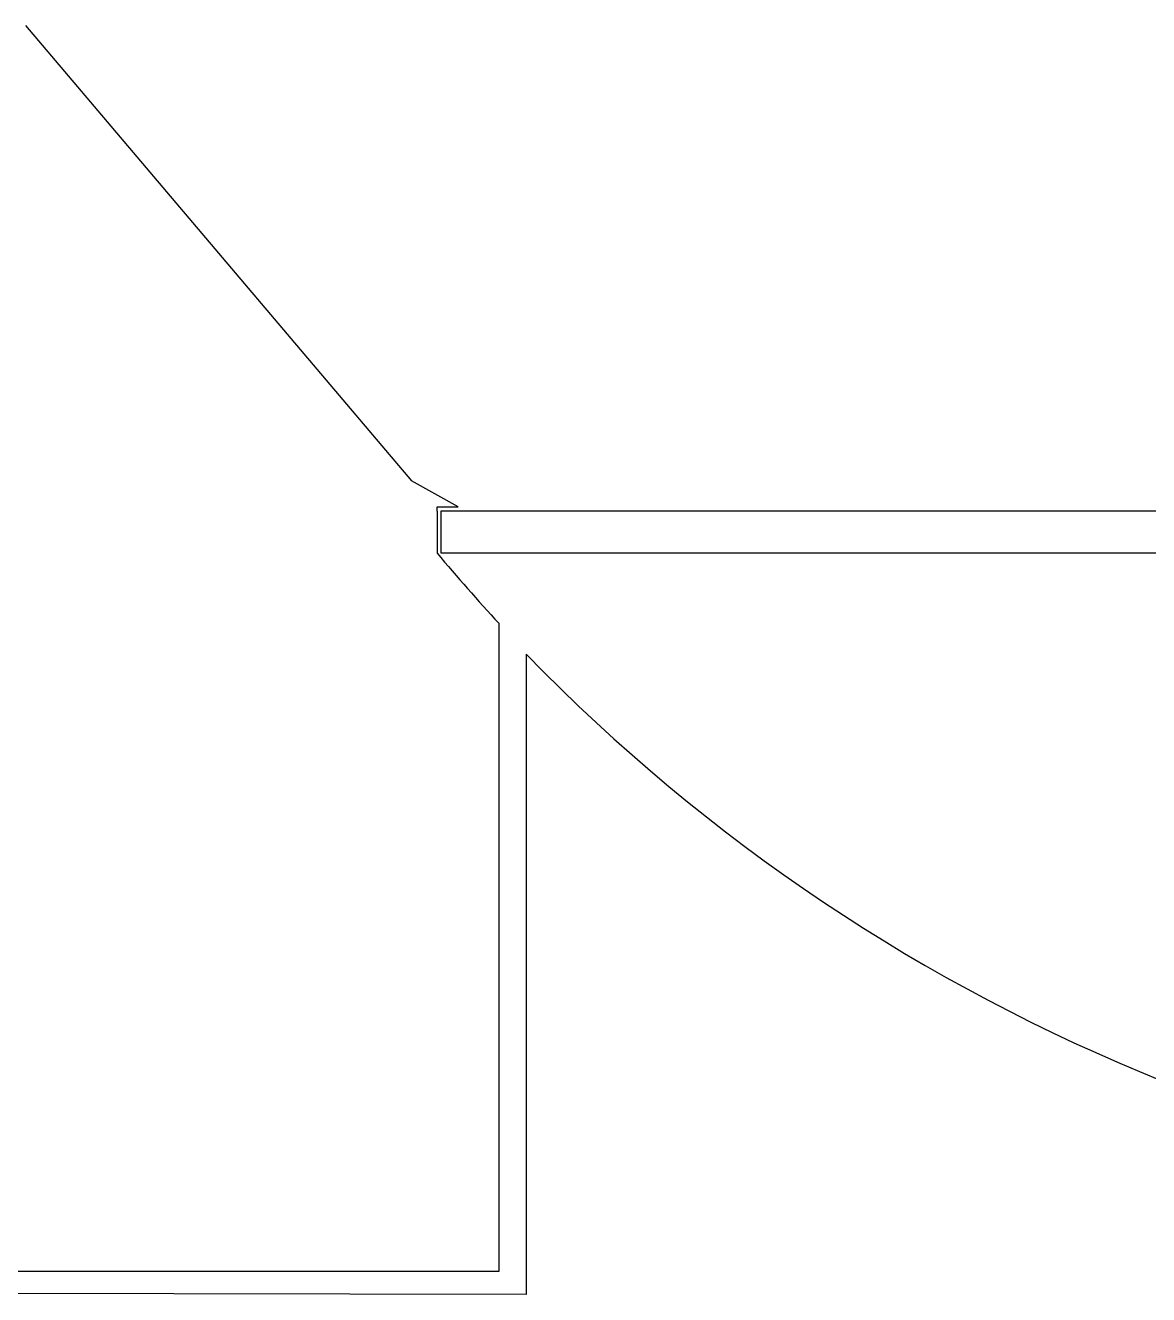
# Model space of a CAD drawing. Header units: millimetres. Extents: x 2102 to 86502, y 1818 to 64568.
# Drawn here: x 22318 to 24964, y 54507 to 57498 of the extents above; entities that cross this region are included whole.
import ezdxf

# ---------------------------------------------------------------- set-up
doc = ezdxf.new("R2010")
doc.units = ezdxf.units.MM
doc.layers.add('Layer-2', color=3, linetype='Continuous')

msp = doc.modelspace()

# ---------------------------------------------------------------- linework, layer by layer
at = {"layer": 'Layer-2'}
for p, q in [((22318.5, 57497.8), (23228.2, 56424.3)), ((23337.7, 56363.5), (23228.2, 56424.3)), ((23288.2, 56353.5), (23288.2, 56363.5)), ((23288.2, 56363.5), (23337.7, 56363.5)), ((23288.2, 56353.5), (23288.2, 56254.4)), ((23298.2, 56254), (23298.2, 56354)), ((23298.2, 56354), (29928.2, 56353)), ((29928.2, 56254), (23298.2, 56254)), ((23434, 56089), (23434, 54561.6)), ((23498.4, 56015.9), (23498.4, 54507.2)), ((23434, 54561.6), (15797.5, 54561.6)), ((23498.4, 54507.2), (15752.1, 54525))]:
    msp.add_line(p, q, dxfattribs=at)
for centre, radius, start, end in [((26825.5, 59224.4), 4618.8, 220.0177, 222.7533), ((26610.9, 59036.2), 4337, 224.1383, 320.1035)]:
    msp.add_arc(centre, radius, start, end, dxfattribs=at)

doc.saveas('drawing.dxf')
